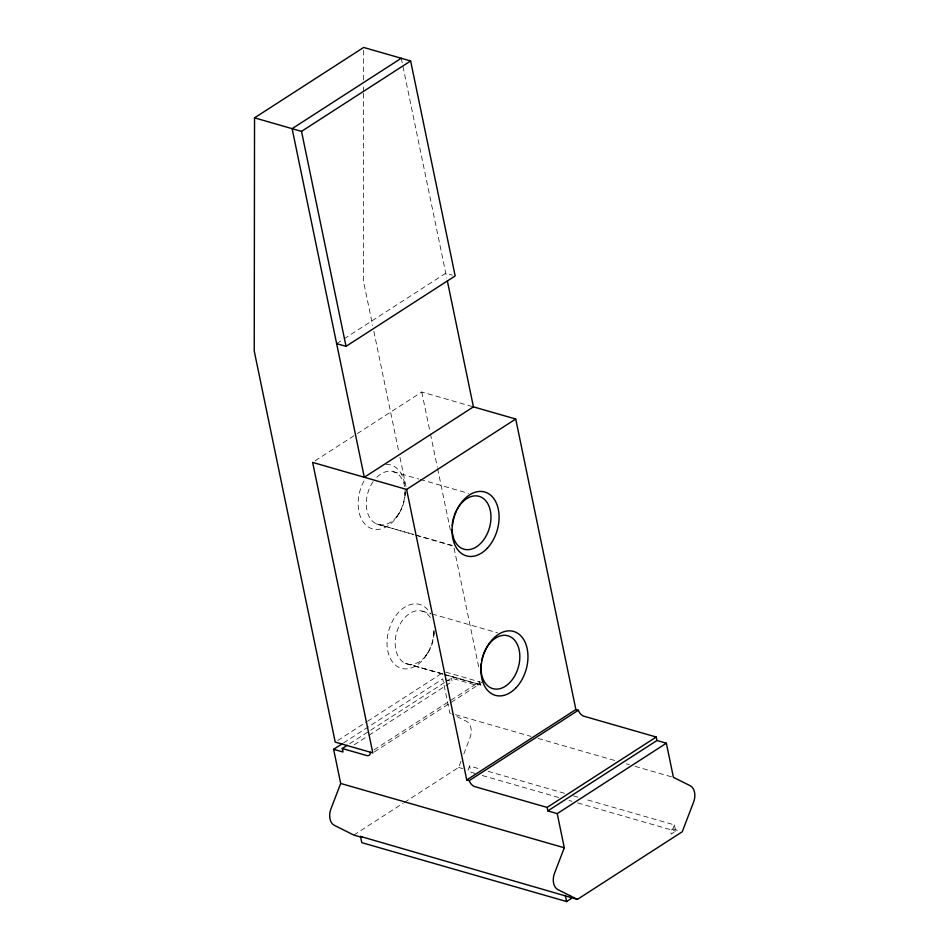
<?xml version="1.0" encoding="UTF-8"?>
<svg xmlns="http://www.w3.org/2000/svg" width="949" height="949" viewBox="0 0 949 949"><rect width="100%" height="100%" fill="white"/><g stroke="black" fill="none" stroke-linecap="round" stroke-linejoin="round"><path stroke-width="0.71" stroke-dasharray="4.75 3.56" d="M363.609 93.299L363.36 280.643L372.66 325.543M363.609 91.828L363.609 85.908M363.621 79.989L363.657 50.404M405.009 495.722L405.057 491.973M433.895 635.166L433.978 628.914A33.239 22.527 -74 0 1 403.04 668.701A33.239 22.527 -74 0 1 392.091 621.88A33.239 22.527 -74 0 1 430.526 613.908M404.381 802.439L458.652 767.421L461.226 760.695M463.8 753.969L469.969 737.824A13.298 9.015 -74 0 0 466.552 721.382L452.388 714.336M468.047 770.125L469.625 766.021L479.577 768.88M674.431 824.93L675.724 831.146L671.18 834.076L670.457 830.589L672.865 829.035L674.431 824.93L584.833 799.153M396.421 516.991L399.268 512.934M425.306 656.435L428.153 652.378M336.634 343.645L342.838 339.635M344.084 338.84L445.769 273.241L452.471 275.163M315.115 460.811L356.041 434.405M357.287 433.61L421.759 392.008L472.044 406.469M337.702 740.505L366.219 722.106M367.465 721.311L441.866 673.304M343.538 742.901L442.744 678.891L449.814 713.055L454.085 714.289M349.73 743.719L445.211 682.106M446.457 681.311L451.416 678.108L475.84 685.142A6.643 3.855 57.2 0 0 479.482 681.809L449.174 701.37M354.167 744.799L367.809 735.997M369.054 735.202L444.701 686.4M445.935 685.593L452.139 681.596L451.416 678.108M374.001 749.864L447.952 702.153M374.381 751.881L480.68 683.316M353.799 835.073L403.147 803.234M376.397 523.884L452.4 545.45M443.1 674.039L409.161 664.383A27.485 18.624 -74 0 1 399.256 625.759A27.485 18.624 -74 0 1 431.368 619.436M444.512 674.442L481.273 684.893L447.513 675.32M405.27 663.327L441.878 673.719M393.123 471.641L418.746 479.02M420.17 479.423L468.581 493.361M421.997 611.085L430.549 613.54M431.973 613.956L497.466 632.805M445.733 672.106L481.926 682.521M445.425 679.662L452.139 681.596M455.508 714.692L531.001 736.412M538.119 738.452L615.023 760.576M626.423 763.85L629.27 764.669M634.964 766.317L673.422 777.373M488.106 771.335L564.916 793.423M573.445 795.879L579.139 797.516M458.652 767.421L462.673 768.583M672.865 829.035L679.579 830.968M475.176 773.459L470.906 772.237L469.625 766.021M482.282 775.511L559.091 797.599M569.044 800.47L571.891 801.276M577.585 802.913L675.724 831.146M380.276 524.939L413.966 534.702M415.377 535.106L453.266 546.09M442.851 674.146L409.161 664.383A27.485 18.624 -74 0 0 433.942 629.46M444.251 674.549L482.151 685.534M401.249 58.257L446.777 278.128M421.759 392.008L430.146 432.471M430.443 433.918L437.323 467.169M437.631 468.604L450.799 532.199M454.085 548.107L479.233 669.508M373.859 331.343L398.758 451.558M399.956 457.347L406.255 487.762M385.923 464.393A33.239 22.527 -74 0 1 405.033 486.991M405.152 489.447A33.239 22.527 -74 0 1 372.72 528.949A33.239 22.527 -74 0 1 365.282 478.759M376.812 477.252A27.485 18.624 -74 0 1 404.748 487.288M405.152 492.839A27.485 18.624 -74 0 1 377.334 524.263A27.485 18.624 -74 0 1 373.301 481.392"/><path stroke-width="1.42" d="M336.634 343.645L346.029 346.338L455.164 275.934L410.644 60.961L363.669 47.45L254.534 117.854L254.237 351.047L335.222 742.106L372.803 752.925L312.636 462.412L406.587 489.435L515.722 419.031L575.877 709.544L578.321 710.243A6.643 3.855 57.2 0 0 583.884 716.21L656.234 737.017L656.957 740.505L666.352 743.209L673.422 777.373L690.16 785.701A13.298 9.015 -74 0 1 693.577 802.142L682.26 831.739L577.407 899.391L360.49 836.425L361.783 842.641L566.6 901.55L571.144 898.62L570.669 896.295M342.292 743.696L333.621 749.295L340.691 783.459L330.94 808.88A13.298 9.015 -74 0 0 334.345 825.322L353.799 835.073L360.513 837.006M406.587 489.435L466.754 779.948L469.197 780.647A6.643 3.855 57.2 0 0 474.761 786.614L547.11 807.421L547.822 810.909L557.229 813.613L564.299 847.777L554.548 873.187A13.298 9.015 -74 0 0 557.941 889.64L577.407 899.391M401.249 58.257L292.126 128.661L364.309 477.276L473.432 406.872L447.37 281.023M254.534 117.854L301.521 131.365L410.644 60.961M333.621 749.295L343.016 751.999L342.292 748.512L347.251 745.309M466.754 779.948L575.877 709.544M469.197 780.647L578.321 710.243M547.11 807.421L656.234 737.017M547.822 810.909L656.957 740.505M557.229 813.613L666.352 743.209M473.005 406.741L515.722 419.031M342.292 748.512L366.717 755.546A6.643 3.855 57.2 0 0 370.359 752.213M340.691 783.459L564.299 847.777M360.49 836.425L362.293 837.326M565.307 895.334L566.6 901.55M301.521 131.365L346.029 346.338M457.11 509.245A27.485 18.624 -74 0 1 487.869 503.824A27.485 18.624 -74 0 1 477.477 546.138A27.485 18.624 -74 0 1 452.104 529.649M452.199 525.497A27.485 18.624 -74 0 1 453.788 517.086M454.227 515.722A27.485 18.624 -74 0 1 456.457 510.479M481.641 660.718A27.485 18.624 -74 0 1 513.706 639.211A27.485 18.624 -74 0 1 506.671 685.344A27.485 18.624 -74 0 1 481.202 663.541M487.288 548.214A33.239 22.527 -74 0 0 487.418 493.041A33.239 22.527 -74 0 0 452.08 530.598A33.239 22.527 -74 0 0 487.288 548.214M516.161 687.657A33.239 22.527 -74 0 0 516.292 632.485A33.239 22.527 -74 0 0 480.953 670.041A33.239 22.527 -74 0 0 516.161 687.657"/></g></svg>
